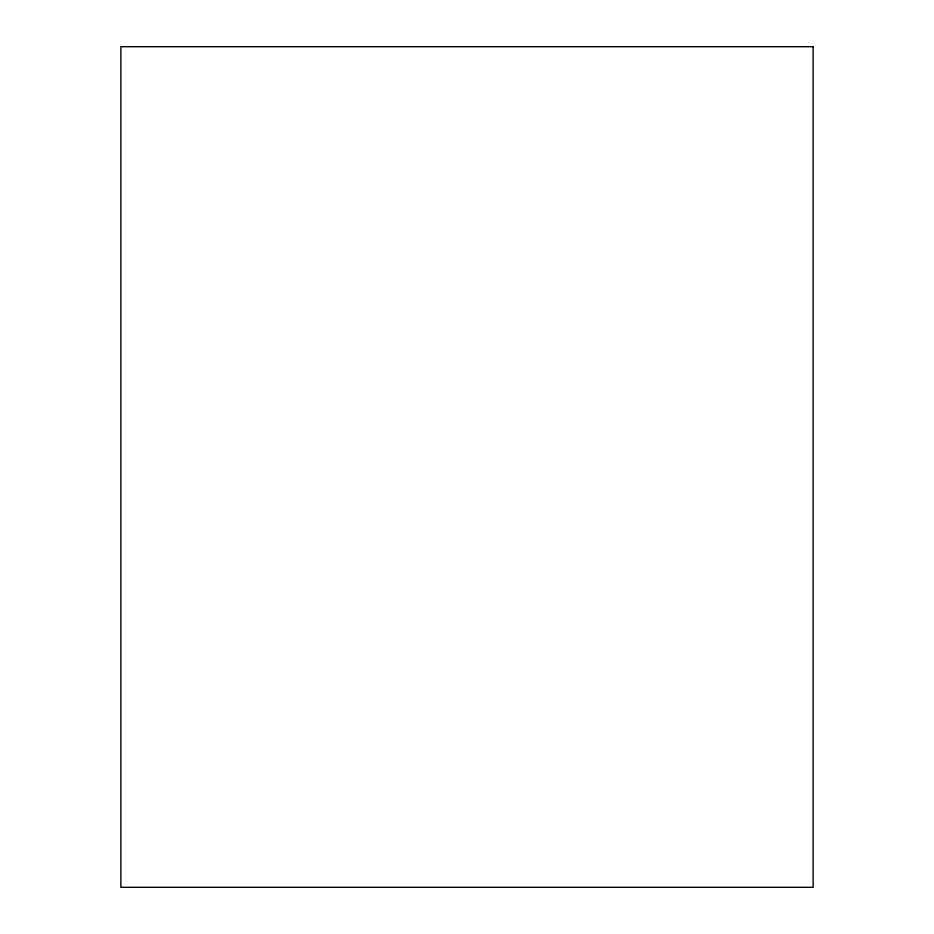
<?xml version="1.0" encoding="UTF-8"?>
<svg xmlns="http://www.w3.org/2000/svg" width="934" height="934" viewBox="0 0 934 934"><rect width="100%" height="100%" fill="white"/><g stroke="black" fill="none" stroke-linecap="round" stroke-linejoin="round"><path stroke-width="1.4" d="M813.129 46.7L120.871 46.7L120.871 887.3L813.129 887.3L813.129 46.7"/></g></svg>
